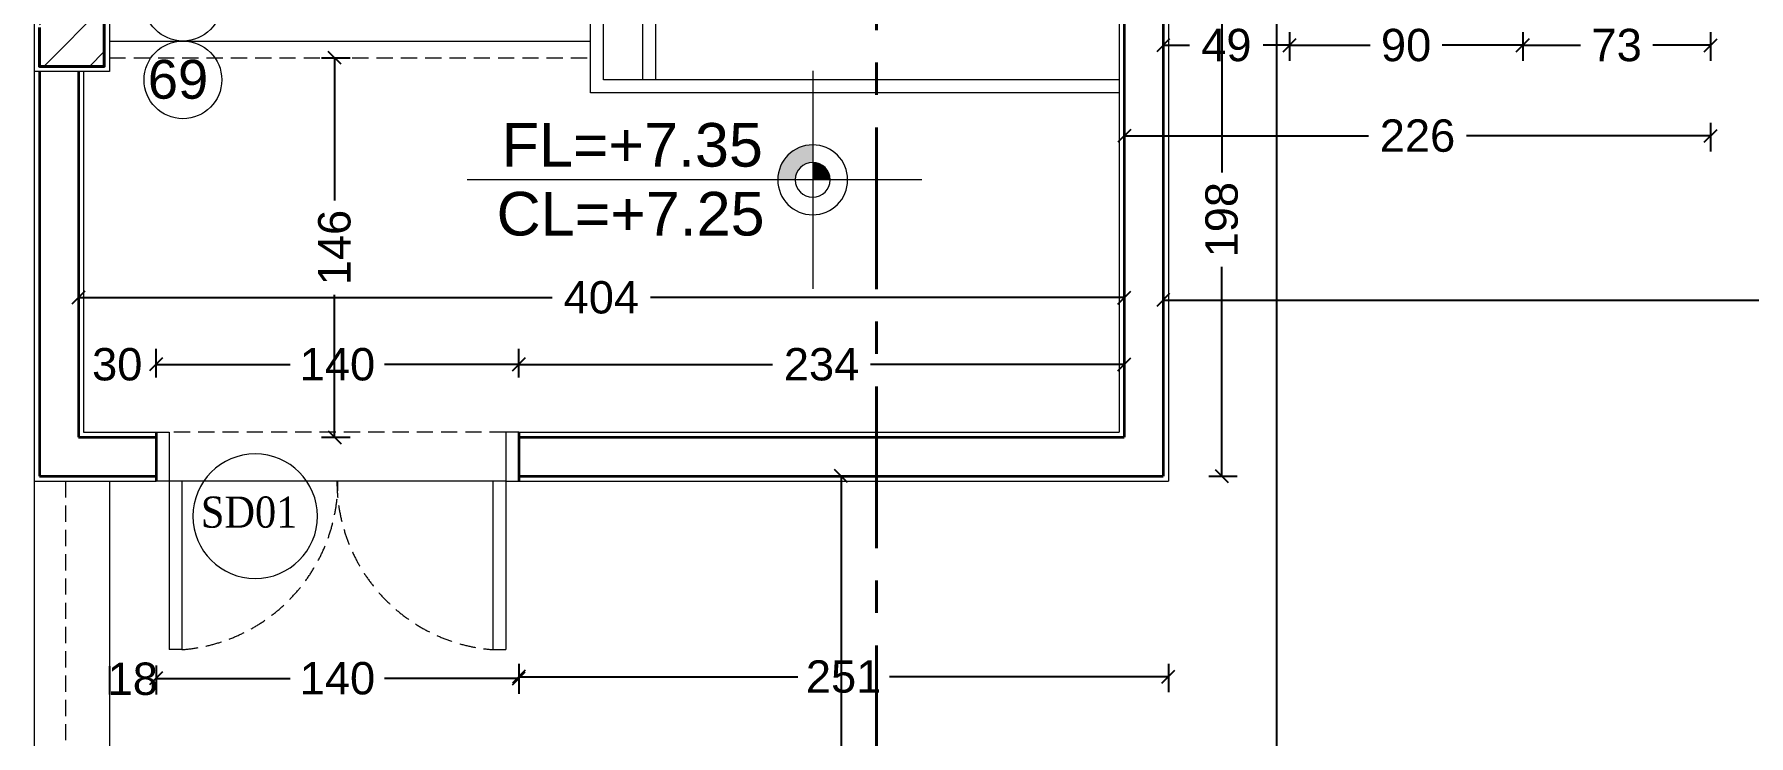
# Model space of a CAD drawing. Header units: inches. Extents: x -580639 to 179052, y 0 to 152898.
# Drawn here: x -241779 to -235163, y 134505 to 137213 of the extents above; entities that cross this region are included whole.
import ezdxf

# ---------------------------------------------------------------- set-up
doc = ezdxf.new("R2010")
doc.units = ezdxf.units.IN
doc.header["$LTSCALE"] = 500
doc.header["$MEASUREMENT"] = 0
doc.linetypes.add('CENTER', pattern=[2, 1.25, -0.25, 0.25, -0.25])
doc.linetypes.add('HIDDEN2', pattern=[0.1875, 0.125, -0.0625])
for name, color, linetype, lineweight in [('0.18', 80, 'Continuous', 18), ('1ATEXT', 3, 'Continuous', 20), ('A-0.15', 50, 'Continuous', 15), ('A-ANNO-TEXS', 211, 'Continuous', 18), ('A-DOOR', 110, 'Continuous', 13), ('A-FLOR-HDRL', 71, 'Continuous', 20), ('A-flor-sthn', 251, 'HIDDEN2', 9), ('A-flor-strs', 111, 'Continuous', 20), ('A-wall', 52, 'Continuous', 35), ('col', 4, 'Continuous', 40), ('DIM', 8, 'Continuous', 18), ('fini', 11, 'Continuous', 13), ('Room reference', 50, 'Continuous', 13), ('WIN', 3, 'Continuous', 18)]:
    doc.layers.add(name, color=color, linetype=linetype, lineweight=lineweight)
doc.styles.add('50', font='arial.ttf', dxfattribs={"height": 125})
doc.styles.add('CURENT', font='sanss___.ttf')
doc.styles.add('ROMANS 2', font='times.ttf')
doc.dimstyles.new('DIM', dxfattribs={"dimscale": 50, "dimtxt": 125, "dimasz": 1, "dimexe": 1.2, "dimexo": 1, "dimgap": 1, "dimtad": 0, "dimtoh": 1, "dimdec": 0, "dimlfac": 0.1, "dimrnd": 1, "dimdsep": 46, "dimtxsty": '50', "dimblk": 'OBLIQUE', "dimcen": 0.09, "dimclrt": 8, "dimadec": 0, "dimazin": 0, "dimtfac": 1, "dimtdec": 0, "dimtix": 1, "dimtofl": 0, "dimtmove": 2, "dimatfit": 2, "dimfxl": 1, "dimfxlon": 1, "dimtzin": 0, "dimarcsym": 0})

# ---------------------------------------------------------------- blocks, each defined once
blk = doc.blocks.new('DOOR SYME')
at = {"layer": 'Room reference'}
blk.add_circle((0, 0), 240.4, dxfattribs=at)
at = {"layer": 'Room reference', "style": 'ROMANS 2'}
blk.add_attdef('D01', (-144.8, -44), '', height=120.2, rotation=360, dxfattribs=at)
blk = doc.blocks.new('A$C7E7140D5')
at = {"layer": '1ATEXT'}
for points in [[(51.84, -34.44), (56.64, -34.44, 0.414214), (47.04, -24.84), (47.04, -29.64, -0.414214)], [(51.84, -34.44), (56.64, -34.44, 0.414214), (47.04, -24.84), (47.04, -29.64, -0.414214)], [(47.04, -34.44), (47.04, -29.64, 0.414214), (42.24, -34.44)], [(47.04, -34.44), (47.04, -29.64, 0.414214), (42.24, -34.44)]]:
    blk.add_hatch(color=256, dxfattribs=at).paths.add_polyline_path(points)
for p, q in [((47.04, -4.44), (47.04, -64.44)), ((17.04, -34.44), (142.04, -34.44))]:
    blk.add_line(p, q, dxfattribs=at)
for radius in [9.6, 4.8]:
    blk.add_circle((47.04, -34.44), radius, dxfattribs=at)
blk = doc.blocks.new('SYL')
at = {"layer": '1ATEXT', "color": 3}
blk.add_blockref('A$C7E7140D5', (-47.04, 34.44), dxfattribs=at)
at = {"layer": '1ATEXT', "color": 3, "style": 'CURENT'}
for tag, p in [('FL=0.00', (14.19, 3.62)), ('CL=0.00', (14.45, -15.31))]:
    blk.add_attdef(tag, p, '', height=12, dxfattribs=at)
blk = doc.blocks.new('_Oblique')
at = {"color": 0, "linetype": 'ByBlock', "lineweight": -2}
blk.add_line((-0.5, -0.5), (0.5, 0.5), dxfattribs=at)
blk = doc.blocks.new('*D1415')
at = {"layer": 'Defpoints', "color": 0, "transparency": 16777216}
for p in [(-239909.4, 135938.5), (-239909.4, 135657.4), (-237572.4, 135657.4)]:
    blk.add_point(p, dxfattribs=at)
at = {"layer": 'DIM', "color": 0, "lineweight": -2, "transparency": 16777216}
for p, q in [((-239909.4, 135888.5), (-239909.4, 135998.5)), ((-237572.4, 135888.5), (-237572.4, 135998.5)), ((-239909.4, 135938.5), (-238929.8, 135938.5)), ((-237572.4, 135938.5), (-238552, 135938.5))]:
    blk.add_line(p, q, dxfattribs=at)
at = {"layer": 'DIM', "color": 0, "lineweight": -2, "transparency": 16777216, "xscale": 50, "yscale": 50, "zscale": 50, "rotation": 180}
blk.add_blockref('_Oblique', (-239909.4, 135938.5), dxfattribs=at)
at = {"layer": 'DIM', "color": 0, "lineweight": -2, "transparency": 16777216, "xscale": 50, "yscale": 50, "zscale": 50}
blk.add_blockref('_Oblique', (-237572.4, 135938.5), dxfattribs=at)
at = {"layer": 'DIM', "color": 8, "transparency": 16777216, "insert": (-238740.9, 135938.5), "char_height": 125, "attachment_point": 5, "style": '50'}
blk.add_mtext('234', dxfattribs=at)
blk = doc.blocks.new('*D1416')
at = {"layer": 'Defpoints', "color": 0, "transparency": 16777216}
for p in [(-241309.4, 135938.5), (-241309.4, 135657.4), (-239909.4, 135657.4)]:
    blk.add_point(p, dxfattribs=at)
at = {"layer": 'DIM', "color": 0, "lineweight": -2, "transparency": 16777216}
for p, q in [((-241309.4, 135888.5), (-241309.4, 135998.5)), ((-239909.4, 135888.5), (-239909.4, 135998.5)), ((-241309.4, 135938.5), (-240791.4, 135938.5)), ((-239909.4, 135938.5), (-240427.5, 135938.5))]:
    blk.add_line(p, q, dxfattribs=at)
at = {"layer": 'DIM', "color": 0, "lineweight": -2, "transparency": 16777216, "xscale": 50, "yscale": 50, "zscale": 50, "rotation": 180}
blk.add_blockref('_Oblique', (-241309.4, 135938.5), dxfattribs=at)
at = {"layer": 'DIM', "color": 0, "lineweight": -2, "transparency": 16777216, "xscale": 50, "yscale": 50, "zscale": 50}
blk.add_blockref('_Oblique', (-239909.4, 135938.5), dxfattribs=at)
at = {"layer": 'DIM', "color": 8, "transparency": 16777216, "insert": (-240609.4, 135938.5), "char_height": 125, "attachment_point": 5, "style": '50'}
blk.add_mtext('140', dxfattribs=at)
blk = doc.blocks.new('*D1417')
at = {"layer": 'Defpoints', "color": 0, "transparency": 16777216}
for p in [(-241609.4, 135938.5), (-241609.4, 135657.4), (-241309.4, 135657.4)]:
    blk.add_point(p, dxfattribs=at)
at = {"layer": 'DIM', "color": 0, "lineweight": -2, "transparency": 16777216}
for p, q in [((-241609.4, 135888.5), (-241609.4, 135998.5)), ((-241309.4, 135888.5), (-241309.4, 135998.5))]:
    blk.add_line(p, q, dxfattribs=at)
at = {"layer": 'DIM', "color": 8, "transparency": 16777216, "insert": (-241459.4, 135938.5), "char_height": 125, "attachment_point": 5, "style": '50'}
blk.add_mtext('30', dxfattribs=at)
blk = doc.blocks.new('*D1418')
at = {"layer": 'Defpoints', "color": 0, "transparency": 16777216}
for p in [(-241609.4, 136196.9), (-241609.4, 136045), (-237572.4, 136045)]:
    blk.add_point(p, dxfattribs=at)
at = {"layer": 'DIM', "color": 0, "lineweight": -2, "transparency": 16777216}
for p, q in [((-241609.4, 136146.9), (-241609.4, 136256.9)), ((-237572.4, 136146.9), (-237572.4, 136256.9)), ((-241609.4, 136196.9), (-239781.3, 136196.9)), ((-237572.4, 136196.9), (-239400.6, 136196.9))]:
    blk.add_line(p, q, dxfattribs=at)
at = {"layer": 'DIM', "color": 0, "lineweight": -2, "transparency": 16777216, "xscale": 50, "yscale": 50, "zscale": 50, "rotation": 180}
blk.add_blockref('_Oblique', (-241609.4, 136196.9), dxfattribs=at)
at = {"layer": 'DIM', "color": 0, "lineweight": -2, "transparency": 16777216, "xscale": 50, "yscale": 50, "zscale": 50}
blk.add_blockref('_Oblique', (-237572.4, 136196.9), dxfattribs=at)
at = {"layer": 'DIM', "color": 8, "transparency": 16777216, "insert": (-239590.9, 136196.9), "char_height": 125, "attachment_point": 5, "style": '50'}
blk.add_mtext('404', dxfattribs=at)
blk = doc.blocks.new('*D1419')
at = {"layer": 'Defpoints', "color": 0, "transparency": 16777216}
for p in [(-241459.4, 137122.4), (-240620.6, 137122.4), (-241459.4, 135657.4)]:
    blk.add_point(p, dxfattribs=at)
at = {"layer": 'DIM', "color": 0, "lineweight": -2, "transparency": 16777216}
for p, q in [((-240670.6, 137122.4), (-240560.6, 137122.4)), ((-240620.6, 137122.4), (-240620.6, 136572)), ((-240620.6, 135657.4), (-240620.6, 136207.7)), ((-240670.6, 135657.4), (-240560.6, 135657.4))]:
    blk.add_line(p, q, dxfattribs=at)
at = {"layer": 'DIM', "color": 0, "lineweight": -2, "transparency": 16777216, "xscale": 50, "yscale": 50, "zscale": 50}
for p, rotation in [((-240620.6, 137122.4), 90), ((-240620.6, 135657.4), 270)]:
    blk.add_blockref('_Oblique', p, dxfattribs=dict(at, rotation=rotation))
at = {"layer": 'DIM', "color": 8, "transparency": 16777216, "insert": (-240620.6, 136389.9), "char_height": 125, "attachment_point": 5, "rotation": 90, "style": '50'}
blk.add_mtext('146', dxfattribs=at)
blk = doc.blocks.new('*D1420')
at = {"layer": 'Defpoints', "color": 0, "transparency": 16777216}
for p in [(-237422.4, 137487.4), (-237196.4, 137487.4), (-237463.3, 135507.4)]:
    blk.add_point(p, dxfattribs=at)
at = {"layer": 'DIM', "color": 0, "lineweight": -2, "transparency": 16777216}
for p, q in [((-237246.4, 137487.4), (-237136.4, 137487.4)), ((-237196.4, 137487.4), (-237196.4, 136679.7)), ((-237196.4, 135507.4), (-237196.4, 136315)), ((-237246.4, 135507.4), (-237136.4, 135507.4))]:
    blk.add_line(p, q, dxfattribs=at)
at = {"layer": 'DIM', "color": 0, "lineweight": -2, "transparency": 16777216, "xscale": 50, "yscale": 50, "zscale": 50}
for p, rotation in [((-237196.4, 137487.4), 90), ((-237196.4, 135507.4), 270)]:
    blk.add_blockref('_Oblique', p, dxfattribs=dict(at, rotation=rotation))
at = {"layer": 'DIM', "color": 8, "transparency": 16777216, "insert": (-237196.4, 136497.4), "char_height": 125, "attachment_point": 5, "rotation": 90, "style": '50'}
blk.add_mtext('198', dxfattribs=at)
blk = doc.blocks.new('*D1421')
at = {"layer": 'Defpoints', "color": 0, "transparency": 16777216}
for p in [(-237572.4, 137487.4), (-235309.4, 137487.4), (-237572.4, 136821.3)]:
    blk.add_point(p, dxfattribs=at)
at = {"layer": 'DIM', "color": 0, "lineweight": -2, "transparency": 16777216}
for p, q in [((-237572.4, 136871.3), (-237572.4, 136761.3)), ((-235309.4, 136871.3), (-235309.4, 136761.3)), ((-237572.4, 136821.3), (-236630, 136821.3)), ((-235309.4, 136821.3), (-236251.8, 136821.3))]:
    blk.add_line(p, q, dxfattribs=at)
at = {"layer": 'DIM', "color": 0, "lineweight": -2, "transparency": 16777216, "xscale": 50, "yscale": 50, "zscale": 50, "rotation": 180}
blk.add_blockref('_Oblique', (-237572.4, 136821.3), dxfattribs=at)
at = {"layer": 'DIM', "color": 0, "lineweight": -2, "transparency": 16777216, "xscale": 50, "yscale": 50, "zscale": 50}
blk.add_blockref('_Oblique', (-235309.4, 136821.3), dxfattribs=at)
at = {"layer": 'DIM', "color": 8, "transparency": 16777216, "insert": (-236440.9, 136821.3), "char_height": 125, "attachment_point": 5, "style": '50'}
blk.add_mtext('226', dxfattribs=at)
blk = doc.blocks.new('*D1422')
at = {"layer": 'Defpoints', "color": 0, "transparency": 16777216}
for p in [(-236034.9, 137487.4), (-235309.4, 137487.4), (-236034.9, 137171)]:
    blk.add_point(p, dxfattribs=at)
at = {"layer": 'DIM', "color": 0, "lineweight": -2, "transparency": 16777216}
for p, q in [((-236034.9, 137221), (-236034.9, 137111)), ((-236034.9, 137171), (-235811.2, 137171)), ((-235309.4, 137171), (-235533.2, 137171)), ((-235309.4, 137221), (-235309.4, 137111))]:
    blk.add_line(p, q, dxfattribs=at)
at = {"layer": 'DIM', "color": 0, "lineweight": -2, "transparency": 16777216, "xscale": 50, "yscale": 50, "zscale": 50, "rotation": 180}
blk.add_blockref('_Oblique', (-236034.9, 137171), dxfattribs=at)
at = {"layer": 'DIM', "color": 0, "lineweight": -2, "transparency": 16777216, "xscale": 50, "yscale": 50, "zscale": 50}
blk.add_blockref('_Oblique', (-235309.4, 137171), dxfattribs=at)
at = {"layer": 'DIM', "color": 8, "transparency": 16777216, "insert": (-235672.2, 137171), "char_height": 125, "attachment_point": 5, "style": '50'}
blk.add_mtext('73', dxfattribs=at)
blk = doc.blocks.new('*D1423')
at = {"layer": 'Defpoints', "color": 0, "transparency": 16777216}
for p in [(-236934.9, 137487.4), (-236034.9, 137487.4), (-236934.9, 137171)]:
    blk.add_point(p, dxfattribs=at)
at = {"layer": 'DIM', "color": 0, "lineweight": -2, "transparency": 16777216}
for p, q in [((-236934.9, 137221), (-236934.9, 137111)), ((-236934.9, 137171), (-236624.2, 137171)), ((-236034.9, 137171), (-236345.6, 137171)), ((-236034.9, 137221), (-236034.9, 137111))]:
    blk.add_line(p, q, dxfattribs=at)
at = {"layer": 'DIM', "color": 0, "lineweight": -2, "transparency": 16777216, "xscale": 50, "yscale": 50, "zscale": 50, "rotation": 180}
blk.add_blockref('_Oblique', (-236934.9, 137171), dxfattribs=at)
at = {"layer": 'DIM', "color": 0, "lineweight": -2, "transparency": 16777216, "xscale": 50, "yscale": 50, "zscale": 50}
blk.add_blockref('_Oblique', (-236034.9, 137171), dxfattribs=at)
at = {"layer": 'DIM', "color": 8, "transparency": 16777216, "insert": (-236484.9, 137171), "char_height": 125, "attachment_point": 5, "style": '50'}
blk.add_mtext('90', dxfattribs=at)
blk = doc.blocks.new('*D1424')
at = {"layer": 'Defpoints', "color": 0, "transparency": 16777216}
for p in [(-237422.4, 137487.4), (-236934.9, 137487.4), (-237422.4, 137171)]:
    blk.add_point(p, dxfattribs=at)
at = {"layer": 'DIM', "color": 0, "lineweight": -2, "transparency": 16777216}
for p, q in [((-237422.4, 137221), (-237422.4, 137111)), ((-237422.4, 137171), (-237320.8, 137171)), ((-236934.9, 137171), (-237036.5, 137171)), ((-236934.9, 137221), (-236934.9, 137111))]:
    blk.add_line(p, q, dxfattribs=at)
at = {"layer": 'DIM', "color": 0, "lineweight": -2, "transparency": 16777216, "xscale": 50, "yscale": 50, "zscale": 50, "rotation": 180}
blk.add_blockref('_Oblique', (-237422.4, 137171), dxfattribs=at)
at = {"layer": 'DIM', "color": 0, "lineweight": -2, "transparency": 16777216, "xscale": 50, "yscale": 50, "zscale": 50}
blk.add_blockref('_Oblique', (-236934.9, 137171), dxfattribs=at)
at = {"layer": 'DIM', "color": 8, "transparency": 16777216, "insert": (-237178.6, 137171), "char_height": 125, "attachment_point": 5, "style": '50'}
blk.add_mtext('49', dxfattribs=at)
blk = doc.blocks.new('*D1444')
at = {"layer": 'Defpoints', "color": 0, "transparency": 16777216}
for p in [(-237422.4, 136187.3), (-226829.4, 136187.3), (-226829.4, 136187.3)]:
    blk.add_point(p, dxfattribs=at)
at = {"layer": 'DIM', "color": 0, "lineweight": -2, "transparency": 16777216}
for p, q in [((-237422.4, 136187.3), (-237422.4, 136247.3)), ((-226829.4, 136187.3), (-226829.4, 136247.3)), ((-237422.4, 136187.3), (-232356.8, 136187.3)), ((-226829.4, 136187.3), (-231895, 136187.3))]:
    blk.add_line(p, q, dxfattribs=at)
at = {"layer": 'DIM', "color": 0, "lineweight": -2, "transparency": 16777216, "xscale": 50, "yscale": 50, "zscale": 50, "rotation": 180}
blk.add_blockref('_Oblique', (-237422.4, 136187.3), dxfattribs=at)
at = {"layer": 'DIM', "color": 0, "lineweight": -2, "transparency": 16777216, "xscale": 50, "yscale": 50, "zscale": 50}
blk.add_blockref('_Oblique', (-226829.4, 136187.3), dxfattribs=at)
at = {"layer": 'DIM', "color": 8, "transparency": 16777216, "insert": (-232125.9, 136187.3), "char_height": 125, "attachment_point": 5, "style": '50'}
blk.add_mtext('1059', dxfattribs=at)
blk = doc.blocks.new('*D1445')
at = {"layer": 'Defpoints', "color": 0, "transparency": 16777216}
for p in [(-241489.4, 135487.4), (-241309.4, 135487.4), (-241309.4, 134724.2)]:
    blk.add_point(p, dxfattribs=at)
at = {"layer": 'DIM', "color": 0, "lineweight": -2, "transparency": 16777216}
for p, q in [((-241489.4, 134774.2), (-241489.4, 134664.2)), ((-241309.4, 134774.2), (-241309.4, 134664.2))]:
    blk.add_line(p, q, dxfattribs=at)
at = {"layer": 'DIM', "color": 8, "transparency": 16777216, "insert": (-241399.4, 134724.2), "char_height": 125, "attachment_point": 5, "style": '50'}
blk.add_mtext('18', dxfattribs=at)
blk = doc.blocks.new('*D1446')
at = {"layer": 'Defpoints', "color": 0, "transparency": 16777216}
for p in [(-241309.4, 135487.4), (-239909.4, 135487.4), (-239909.4, 134726.2)]:
    blk.add_point(p, dxfattribs=at)
at = {"layer": 'DIM', "color": 0, "lineweight": -2, "transparency": 16777216}
for p, q in [((-241309.4, 134776.2), (-241309.4, 134666.2)), ((-241309.4, 134726.2), (-240791.4, 134726.2)), ((-239909.4, 134726.2), (-240427.5, 134726.2)), ((-239909.4, 134776.2), (-239909.4, 134666.2))]:
    blk.add_line(p, q, dxfattribs=at)
at = {"layer": 'DIM', "color": 0, "lineweight": -2, "transparency": 16777216, "xscale": 50, "yscale": 50, "zscale": 50, "rotation": 180}
blk.add_blockref('_Oblique', (-241309.4, 134726.2), dxfattribs=at)
at = {"layer": 'DIM', "color": 0, "lineweight": -2, "transparency": 16777216, "xscale": 50, "yscale": 50, "zscale": 50}
blk.add_blockref('_Oblique', (-239909.4, 134726.2), dxfattribs=at)
at = {"layer": 'DIM', "color": 8, "transparency": 16777216, "insert": (-240609.4, 134726.2), "char_height": 125, "attachment_point": 5, "style": '50'}
blk.add_mtext('140', dxfattribs=at)
blk = doc.blocks.new('*D1447')
at = {"layer": 'Defpoints', "color": 0, "transparency": 16777216}
for p in [(-239909.4, 135487.4), (-237402.4, 135487.4), (-237402.4, 134732.8)]:
    blk.add_point(p, dxfattribs=at)
at = {"layer": 'DIM', "color": 0, "lineweight": -2, "transparency": 16777216}
for p, q in [((-239909.4, 134782.8), (-239909.4, 134672.8)), ((-239909.4, 134732.8), (-238833, 134732.8)), ((-237402.4, 134732.8), (-238478.8, 134732.8)), ((-237402.4, 134782.8), (-237402.4, 134672.8))]:
    blk.add_line(p, q, dxfattribs=at)
at = {"layer": 'DIM', "color": 0, "lineweight": -2, "transparency": 16777216, "xscale": 50, "yscale": 50, "zscale": 50, "rotation": 180}
blk.add_blockref('_Oblique', (-239909.4, 134732.8), dxfattribs=at)
at = {"layer": 'DIM', "color": 0, "lineweight": -2, "transparency": 16777216, "xscale": 50, "yscale": 50, "zscale": 50}
blk.add_blockref('_Oblique', (-237402.4, 134732.8), dxfattribs=at)
at = {"layer": 'DIM', "color": 8, "transparency": 16777216, "insert": (-238655.9, 134732.8), "char_height": 125, "attachment_point": 5, "style": '50'}
blk.add_mtext('251', dxfattribs=at)
blk = doc.blocks.new('*D1451')
at = {"layer": 'Defpoints', "color": 0, "transparency": 16777216}
for p in [(-236984.9, 137487.4), (-236984.9, 129530.1), (-236984.9, 129530.1)]:
    blk.add_point(p, dxfattribs=at)
at = {"layer": 'DIM', "color": 0, "lineweight": -2, "transparency": 16777216}
for p, q in [((-236984.9, 137487.4), (-237044.9, 137487.4)), ((-236984.9, 137487.4), (-236984.9, 133696.3)), ((-236984.9, 129530.1), (-236984.9, 133321.2)), ((-236984.9, 129530.1), (-237044.9, 129530.1))]:
    blk.add_line(p, q, dxfattribs=at)
at = {"layer": 'DIM', "color": 0, "lineweight": -2, "transparency": 16777216, "xscale": 50, "yscale": 50, "zscale": 50}
for p, rotation in [((-236984.9, 137487.4), 90), ((-236984.9, 129530.1), 270)]:
    blk.add_blockref('_Oblique', p, dxfattribs=dict(at, rotation=rotation))
at = {"layer": 'DIM', "color": 8, "transparency": 16777216, "insert": (-236984.9, 133508.7), "char_height": 125, "attachment_point": 5, "rotation": 90, "style": '50'}
blk.add_mtext('796', dxfattribs=at)
blk = doc.blocks.new('*D1452')
at = {"layer": 'Defpoints', "color": 0, "transparency": 16777216}
for p in [(-238665.9, 135507.4), (-238665.9, 129530.1), (-238665.9, 129530.1)]:
    blk.add_point(p, dxfattribs=at)
at = {"layer": 'DIM', "color": 0, "lineweight": -2, "transparency": 16777216}
for p, q in [((-238665.9, 135507.4), (-238725.9, 135507.4)), ((-238665.9, 135507.4), (-238665.9, 132707)), ((-238665.9, 129530.1), (-238665.9, 132330.5)), ((-238665.9, 129530.1), (-238725.9, 129530.1))]:
    blk.add_line(p, q, dxfattribs=at)
at = {"layer": 'DIM', "color": 0, "lineweight": -2, "transparency": 16777216, "xscale": 50, "yscale": 50, "zscale": 50}
for p, rotation in [((-238665.9, 135507.4), 90), ((-238665.9, 129530.1), 270)]:
    blk.add_blockref('_Oblique', p, dxfattribs=dict(at, rotation=rotation))
at = {"layer": 'DIM', "color": 8, "transparency": 16777216, "insert": (-238665.9, 132518.7), "char_height": 125, "attachment_point": 5, "rotation": 90, "style": '50'}
blk.add_mtext('598', dxfattribs=at)
blk = doc.blocks.new('SECTION A-A')
at = {"layer": 'col', "linetype": 'CENTER'}
blk.add_line((0, -17729.2), (0, -2238.8), dxfattribs=at)

msp = doc.modelspace()

# ---------------------------------------------------------------- hatches: boundary and pattern name
at = {"layer": 'DIM', "transparency": 33554503}
h = msp.add_hatch(dxfattribs=at)
h.set_pattern_fill('ANSI31', color=256, scale=1000)
h.paths.add_polyline_path([(-241509.45, 142487.357), (-241759.45, 142487.357), (-241759.45, 140089.357), (-241759.45, 137239.357), (-241759.45, 137089.357), (-241509.45, 137089.357)])
h.paths.add_polyline_path([(-235309.45, 141122.115), (-237322.372, 141122.115), (-237322.372, 142487.357), (-237572.372, 142487.357), (-237572.372, 137487.357), (-237322.372, 137487.357), (-236934.921, 137487.357), (-236934.921, 137637.357), (-237322.372, 137637.357), (-237322.372, 140972.115), (-235509.45, 140972.115), (-235509.45, 137637.357), (-236034.921, 137637.357), (-236034.921, 137487.357), (-235509.45, 137487.357), (-235309.45, 137487.357)])
h.paths.add_polyline_path([(-236285.965, 140912.736), (-236285.965, 141169.472), (-236543.554, 141169.472), (-236543.554, 140912.736)], flags=25)
h.paths.add_polyline_path([(-237574.802, 140694.224), (-237318.066, 140694.224), (-237318.066, 140951.813), (-237574.802, 140951.813)], flags=9)

# ---------------------------------------------------------------- linework, layer by layer
at = {"layer": '0.18'}
for p, q in [((-241779.45, 135487.357), (-241779.45, 129240.115)), ((-241489.45, 135487.357), (-241489.45, 129530.115))]:
    msp.add_line(p, q, dxfattribs=at)
at = {"layer": 'A-0.15'}
msp.add_line((-240009.45, 135487.357), (-241209.45, 135487.357), dxfattribs=at)
at = {"layer": 'A-ANNO-TEXS'}
for centre in [(-241205.935, 137337.357), (-241205.937, 137037.357)]:
    msp.add_circle(centre, 150, dxfattribs=at)
at = {"layer": 'A-DOOR', "linetype": 'HIDDEN2'}
for centre, start, end in [((-241259.45, 135487.357), 274.3987054, 0), ((-239959.45, 135487.357), 180, 265.6012946)]:
    msp.add_arc(centre, 651.92, start, end, dxfattribs=at)
at = {"layer": 'A-FLOR-HDRL'}
for p, q in [((-239632.372, 136987.357), (-239632.372, 139285.257)), ((-239582.372, 137037.357), (-239582.372, 139269.257)), ((-239432.372, 137487.357), (-239432.372, 137037.357)), ((-239382.372, 137487.357), (-239382.372, 137037.357)), ((-237592.372, 137037.357), (-239582.372, 137037.357)), ((-237592.372, 136987.357), (-239632.372, 136987.357))]:
    msp.add_line(p, q, dxfattribs=at)
at = {"layer": 'A-flor-sthn'}
for p, q in [((-241489.45, 137122.357), (-239632.372, 137122.357)), ((-239959.45, 135677.357), (-241259.45, 135677.357)), ((-241659.45, 135487.357), (-241659.45, 129360.115))]:
    msp.add_line(p, q, dxfattribs=at)
at = {"layer": 'A-flor-strs'}
msp.add_line((-241489.45, 137187.357), (-239632.372, 137187.357), dxfattribs=at)
at = {"layer": 'A-wall'}
for p, q in [((-237572.372, 137487.357), (-237572.372, 135657.357)), ((-237422.372, 137487.357), (-237422.372, 135507.357)), ((-241759.45, 137069.357), (-241759.45, 135507.357)), ((-241609.45, 137069.357), (-241609.45, 135657.357)), ((-241609.45, 135657.357), (-241309.45, 135657.357)), ((-241309.45, 135677.357), (-241309.45, 135487.357)), ((-239909.45, 135677.357), (-239909.45, 135487.357)), ((-239909.45, 135657.357), (-237572.372, 135657.357)), ((-241759.45, 135507.357), (-241309.45, 135507.357)), ((-239909.45, 135507.357), (-237422.372, 135507.357))]:
    msp.add_line(p, q, dxfattribs=at)
at = {"layer": 'col'}
msp.add_lwpolyline([(-241759.45, 140089.357), (-241759.45, 142487.357), (-241509.45, 142487.357), (-241509.45, 137089.357), (-241759.45, 137089.357), (-241759.45, 137239.357)], dxfattribs=at)
at = {"layer": 'fini'}
for p, q in [((-241779.45, 142487.357), (-241779.45, 135487.357)), ((-237592.372, 137467.357), (-237592.372, 135677.357)), ((-237402.372, 137467.357), (-237402.372, 135487.357)), ((-241589.45, 137069.357), (-241589.45, 135677.357)), ((-241589.45, 135677.357), (-241309.45, 135677.357)), ((-239909.45, 135677.357), (-237592.372, 135677.357)), ((-241779.45, 135487.357), (-241309.45, 135487.357)), ((-241779.45, 135487.357), (-241609.45, 135487.357)), ((-239909.45, 135487.357), (-237402.372, 135487.357))]:
    msp.add_line(p, q, dxfattribs=at)
msp.add_lwpolyline([(-241779.45, 142487.357), (-241779.45, 142537.744), (-240209.779, 142537.728), (-240209.469, 142217.357), (-241489.45, 142217.357), (-241489.45, 137069.357), (-241779.45, 137069.357)], dxfattribs=at)
at = {"layer": 'WIN'}
for p, q in [((-241309.45, 135677.357), (-241259.45, 135677.357)), ((-241259.45, 135677.357), (-241259.45, 135487.357)), ((-239909.45, 135677.357), (-239959.45, 135677.357)), ((-239959.45, 135677.357), (-239959.45, 135487.357)), ((-241259.45, 135487.357), (-241309.45, 135487.357)), ((-241259.45, 135487.357), (-241259.45, 134837.357)), ((-241209.45, 135487.357), (-241259.45, 135487.357)), ((-241209.45, 135487.357), (-241209.45, 134837.357)), ((-240009.45, 135487.357), (-240009.45, 134837.357)), ((-239959.45, 135487.357), (-240009.45, 135487.357)), ((-239959.45, 135487.357), (-239909.45, 135487.357)), ((-239959.45, 135487.357), (-239959.45, 134837.357)), ((-241209.45, 134837.357), (-241259.45, 134837.357)), ((-240009.45, 134837.357), (-239959.45, 134837.357))]:
    msp.add_line(p, q, dxfattribs=at)

# ---------------------------------------------------------------- block references
at = {"layer": '1ATEXT', "color": 3}
ref = msp.add_blockref('SYL', (-238775.132, 136651.369), dxfattribs=dict(at, xscale=-14.04466159001456, yscale=14.04466159001456, zscale=14.04466159001456))
ref.add_attrib('CL=0.00', 'CL=+7.25', (-239995.082, 136436.357), dxfattribs={"color": 3, "height": 168.5359, "style": 'CURENT'})
ref.add_attrib('FL=0.00', 'FL=+7.35', (-239975.456, 136702.232), dxfattribs={"color": 3, "height": 168.5359, "style": 'CURENT'})
at = {"layer": 'DIM'}
msp.add_blockref('SECTION A-A', (-238529.3, 145958.231), dxfattribs=at)
ref = msp.add_blockref('DOOR SYME', (-240926.853, 135352.45), dxfattribs=dict(at, xscale=-1))
ref.add_attrib('D01', 'SD01', (-241136.47, 135308.477), dxfattribs={"layer": 'Room reference', "height": 120.211, "style": 'ROMANS 2', "width": 0.9})

# ---------------------------------------------------------------- texts
at = {"layer": 'A-ANNO-TEXS', "insert": (-241108.253, 137114.601), "char_height": 150, "attachment_point": 3, "style": '50'}
msp.add_mtext_dynamic_manual_height_columns('69', width=127.78363, gutter_width=750, heights=[0], dxfattribs=at)

# ---------------------------------------------------------------- dimensions: what is measured, and where the dimension line sits
at = {"layer": 'DIM'}
for base, p1, p2, angle, picture, middle in [((-237196.398, 137487.357), (-237463.275, 135507.357), (-237422.372, 137487.357), 90, '*D1420', (-237196.398, 136497.357)), ((-236984.921, 129530.115), (-236984.921, 137487.357), (-236984.921, 129530.115), 90, '*D1451', (-236984.921, 133508.736)), ((-237572.372, 136821.274), (-235309.45, 137487.357), (-237572.372, 137487.357), 180, '*D1421', (-236440.911, 136821.274)), ((-237422.372, 137170.96), (-236934.921, 137487.357), (-237422.372, 137487.357), 180, '*D1424', (-237178.647, 137170.96)), ((-236934.921, 137170.96), (-236034.921, 137487.357), (-236934.921, 137487.357), 180, '*D1423', (-236484.921, 137170.96)), ((-236034.921, 137170.96), (-235309.45, 137487.357), (-236034.921, 137487.357), 180, '*D1422', (-235672.186, 137170.96)), ((-240620.554368457, 137122.357244786), (-241459.449940791, 135657.357244786), (-241459.449940791, 137122.357244786), 90, '*D1419', (-240620.554368457, 136389.857244786)), ((-241609.45, 136196.911), (-237572.372, 136045.023), (-241609.45, 136045.023), 180, '*D1418', (-239590.911, 136196.911)), ((-241609.45, 135938.511), (-241309.45, 135657.357), (-241609.45, 135657.357), 180, '*D1417', (-241459.45, 135938.511)), ((-241309.45, 135938.511), (-239909.45, 135657.357), (-241309.45, 135657.357), 180, '*D1416', (-240609.45, 135938.511)), ((-239909.45, 135938.511), (-237572.372, 135657.357), (-239909.45, 135657.357), 180, '*D1415', (-238740.911, 135938.511)), ((-238665.911, 129530.115), (-238665.911, 135507.357), (-238665.911, 129530.115), 90, '*D1452', (-238665.911, 132518.736))]:
    dim = msp.add_linear_dim(base=base, p1=p1, p2=p2, angle=angle, dimstyle='DIM', dxfattribs=at)
    dim.commit()
    dim.dimension.update_dxf_attribs({"geometry": picture, "text_midpoint": middle})
for base, p1, p2, picture, middle in [((-226829.45, 136187.315), (-237422.372, 136187.315), (-226829.45, 136187.315), '*D1444', (-232125.911, 136187.315)), ((-241309.45, 134724.247), (-241489.45, 135487.357), (-241309.45, 135487.357), '*D1445', (-241399.45, 134724.247)), ((-239909.45, 134726.172), (-241309.45, 135487.357), (-239909.45, 135487.357), '*D1446', (-240609.45, 134726.172)), ((-237402.372, 134732.839), (-239909.45, 135487.357), (-237402.372, 135487.357), '*D1447', (-238655.911, 134732.839))]:
    dim = msp.add_linear_dim(base=base, p1=p1, p2=p2, dimstyle='DIM', dxfattribs=at)
    dim.commit()
    dim.dimension.update_dxf_attribs({"geometry": picture, "text_midpoint": middle})

doc.saveas('drawing.dxf')
